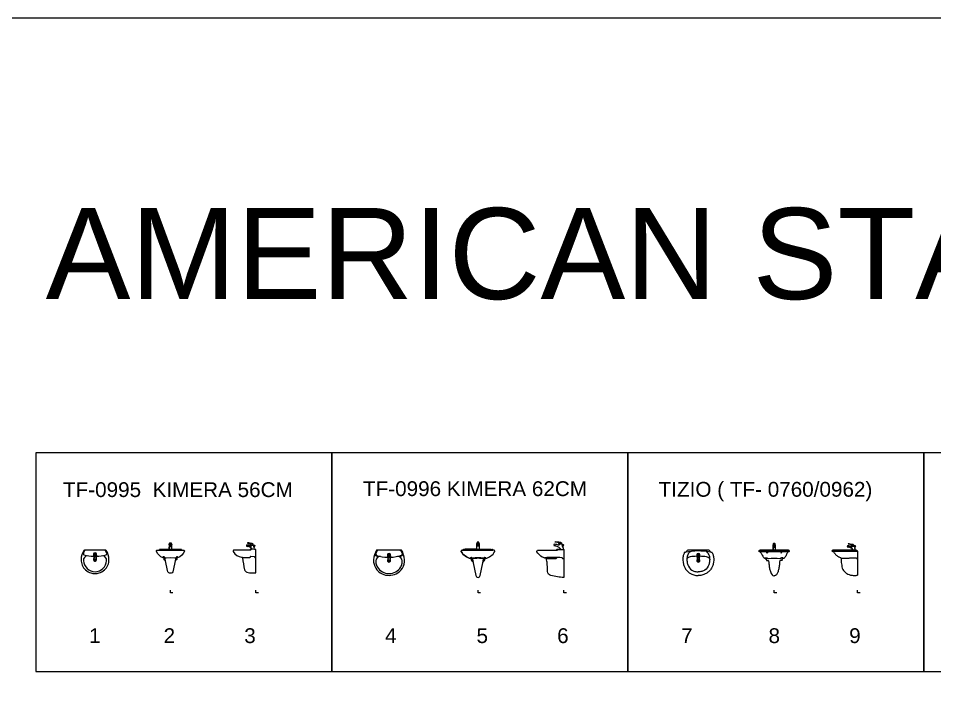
# Model space of a CAD drawing. Header units: inches. Extents: x 242965 to 445791, y 236206 to 423703.
# Drawn here: x 370881 to 388990, y 318741 to 331888 of the extents above; entities that cross this region are included whole.
import ezdxf

# ---------------------------------------------------------------- set-up
doc = ezdxf.new("R2010")
doc.units = ezdxf.units.IN
doc.header["$MEASUREMENT"] = 0
doc.layers.add('2', color=181, linetype='Continuous', lineweight=20)
doc.layers.add('e', color=96, linetype='Continuous', lineweight=5)
doc.layers.add('HATCH', color=8, linetype='Continuous')
doc.layers.add('wc', color=144, linetype='Continuous')
doc.styles.add('Vni-Helve', font='')
doc.styles.get('Vni-Helve').set_extended_font_data('VNI-Helve')

# ---------------------------------------------------------------- blocks, each defined once
blk = doc.blocks.new('1')
at = {"layer": 'HATCH'}
blk.add_lwpolyline([(0, -464), (0, -464, 0.073183), (81, -451), (81, -451, 0.106796), (187, -392), (187, -392, 0.220557), (275, -189, 0.132514), (222, -8), (222, -8), (211, 0), (0, 0), (-211, 0), (-222, -8, 0.132514), (-275, -189, 0.220557), (-187, -392, 0.106796), (-81, -451), (-81, -451, 0.073183)], format="xyb", close=True, dxfattribs=at)
at = {"layer": 'wc', "color": 7}
blk.add_lwpolyline([(0, -464), (0, -464, 0.073183), (81, -451), (81, -451, 0.106796), (187, -392), (187, -392, 0.220557), (275, -189, 0.132514), (222, -8), (222, -8), (211, 0), (0, 0), (-211, 0), (-222, -8, 0.132514), (-275, -189, 0.220557), (-187, -392, 0.106796), (-81, -451), (-81, -451, 0.073183)], format="xyb", close=True, dxfattribs=at)
for points in [[(-192, -4, 0.205194), (-208, -15), (-208, -15, 0.09486), (-231, -70), (-231, -70, 0.321316), (-219, -96), (-219, -96, 0.050737), (-26, -122)], [(-152, -110, 0.396389), (-229, -209, 0.390675), (0, -427), (0, -427, 0.390675), (229, -209), (229, -209, 0.396389), (152, -110)], [(27, -114), (30, -83), (30, -83, 0.413838), (0, -54), (0, -54, 0.413838), (-30, -83), (-30, -83), (-27, -114, -0.462811), (0, -83, -0.462811), (27, -114), (27, -114), (22, -147), (16, -189), (16, -189, -0.090943), (14, -195), (14, -195), (12, -207)], [(26, -122, 0.050572), (219, -96), (219, -96, 0.321316), (231, -70), (231, -70, 0.09486), (208, -15), (208, -15, 0.205194), (192, -4)], [(-14, -195, 0.245866), (0, -205), (0, -205, 0.245866), (14, -195)], [(12, -207), (11, -215), (11, -215, -0.409667), (0, -225), (0, -225, -0.409667), (-11, -215), (-11, -215), (-12, -207)]]:
    blk.add_lwpolyline(points, format="xyb", dxfattribs=at)
at = {"layer": 'wc'}
for points in [[(-20, -157, 0.607334), (-11, -214)], [(-27, -114), (-22, -147), (-16, -189), (-16, -189, 0.090943), (-14, -195), (-12, -207), (-12, -207, 0.146126), (-9, -213), (-9, -213, 0.230616), (0, -217), (0, -217, 0.389882), (12, -207)], [(-19, -169, 0.446805), (-12, -202)], [(11, -214, 0.565287), (21, -158)], [(13, -201, 0.380521), (19, -171)]]:
    blk.add_lwpolyline(points, format="xyb", dxfattribs=at)
blk.add_lwpolyline([(0, -91, -0.414214), (22, -112), (22, -112), (12, -186), (12, -186, -0.389882), (0, -196, -0.389882), (-12, -186), (-12, -186), (-22, -112), (-22, -112, -0.414214), (0, -91)], format="xyb", close=True, dxfattribs=at)
for points in [[(-39, -183), (-17, -183)], [(17, -183), (38, -183)]]:
    blk.add_lwpolyline(points, dxfattribs=at)
for centre, radius in [((0, -125), 19), ((0, -69), 14.3), ((0, -125), 12), ((0, -69), 8.9)]:
    blk.add_circle(centre, radius, dxfattribs=at)
blk = doc.blocks.new('2')
at = {"layer": 'HATCH'}
blk.add_lwpolyline([(232, 843), (259, 843), (259, 843, -0.461039), (276, 822), (276, 822, -0.231115), (142, 689), (142, 689, -0.316315), (132, 692), (132, 692, -0.112597), (124, 709), (124, 709, 0.151285), (114, 702, 0.127851), (111, 692), (111, 692), (110, 692), (94, 634), (57, 438), (57, 438, -0.175854), (32, 396), (32, 396, -0.173978), (0, 385), (0, 385, -0.173978), (-32, 396), (-32, 396, -0.175854), (-57, 438), (-57, 438), (-94, 634), (-95, 636), (-110, 692), (-110, 692), (-111, 692), (-111, 692, 0.127851), (-114, 702), (-114, 702, 0.151285), (-124, 709), (-124, 709, -0.112597), (-132, 692), (-132, 692, -0.316315), (-142, 689), (-142, 689, -0.231115), (-276, 822), (-276, 822, -0.461039), (-259, 843), (-232, 843), (0, 843)], format="xyb", close=True, dxfattribs=at)
at = {"layer": 'wc'}
for points in [[(-27, 948), (-18, 980), (-18, 980, -0.332909), (-9, 987), (-9, 987), (0, 987), (9, 987), (9, 987, -0.332909), (18, 980), (18, 980), (27, 948)], [(15, 920), (15, 922, 0.259522), (15, 924), (15, 924, 0.076064), (11, 925), (11, 925, 0.036376), (6, 926), (6, 926, 0.026507), (0, 926), (0, 926, 0.026507), (-6, 926, 0.036376), (-11, 925), (-11, 925, 0.076064), (-14, 924, 0.259522), (-15, 922), (-15, 922), (-15, 920)], [(-232, 843, -0.254083), (-229, 851), (-229, 851, 0.000132), (-218, 851), (-218, 851, 0.002771), (0, 851), (0, 851, 0.002771), (218, 851)], [(213, 856, 0.015001), (27, 857), (27, 857, 0.002226), (0, 857), (0, 857, 0.002226), (-27, 857), (-27, 857, 0.015001), (-213, 856), (-213, 856, 0.317439), (-218, 851)], [(218, 851, 0.317439), (213, 856)], [(218, 851, 0.000132), (229, 851), (229, 851, -0.254083), (232, 843)], [(-124, 709, 0.499226), (-151, 692)], [(-114, 702), (-128, 667), (-128, 667, 0.354808), (-123, 652), (-123, 652), (-95, 636)], [(114, 702), (128, 667), (128, 667, -0.354808), (123, 652)], [(151, 692, 0.499226), (124, 709)]]:
    blk.add_lwpolyline(points, format="xyb", dxfattribs=at)
for points in [[(27, 857), (27, 916), (27, 948), (-27, 948), (-27, 914), (-27, 857)], [(-110, 692), (-107, 690), (-94, 690), (-86, 692), (0, 694), (86, 692), (94, 690), (107, 690), (110, 692)], [(123, 652), (95, 636)], [(50, 0), (0, 0), (0, 50)]]:
    blk.add_lwpolyline(points, dxfattribs=at)
at = {"layer": 'wc', "color": 7}
for points in [[(-23, 878), (-19, 932), (-19, 932, -0.741267), (19, 932), (19, 932), (23, 878)], [(20, 921, 0.558066), (-19, 921)]]:
    blk.add_lwpolyline(points, format="xyb", dxfattribs=at)
at = {"layer": 'wc'}
for points in [[(15, 920, 0.259522), (15, 921), (15, 921, 0.076064), (11, 923), (11, 923, 0.036376), (6, 924), (6, 924, 0.026507), (0, 924), (0, 924, 0.026507), (-6, 924), (-6, 924, 0.036376), (-11, 923), (-11, 923, 0.076064), (-14, 921), (-14, 921, 0.259522), (-15, 920), (-15, 920, 0.259522), (-14, 919), (-14, 919, 0.076064), (-11, 917), (-11, 917, 0.036376), (-6, 916), (-6, 916, 0.026507), (0, 916), (0, 916, 0.026507), (6, 916, 0.036376), (11, 917), (11, 917, 0.076064), (15, 919), (15, 919, 0.259522)], [(6, 975, 0.305139), (-6, 975), (-6, 975), (-9, 954), (-9, 954, 0.15), (9, 954), (9, 954)]]:
    blk.add_lwpolyline(points, format="xyb", close=True, dxfattribs=at)
at = {"layer": 'wc', "color": 7}
blk.add_lwpolyline([(232, 843), (259, 843), (259, 843, -0.461039), (276, 822), (276, 822, -0.231115), (142, 689), (142, 689, -0.316315), (132, 692), (132, 692, -0.112597), (124, 709), (124, 709, 0.151285), (114, 702, 0.127851), (111, 692), (111, 692), (110, 692), (94, 634), (57, 438), (57, 438, -0.175854), (32, 396), (32, 396, -0.173978), (0, 385), (0, 385, -0.173978), (-32, 396), (-32, 396, -0.175854), (-57, 438), (-57, 438), (-94, 634), (-95, 636), (-110, 692), (-110, 692), (-111, 692), (-111, 692, 0.127851), (-114, 702), (-114, 702, 0.151285), (-124, 709), (-124, 709, -0.112597), (-132, 692), (-132, 692, -0.316315), (-142, 689), (-142, 689, -0.231115), (-276, 822), (-276, 822, -0.461039), (-259, 843), (-232, 843), (0, 843)], format="xyb", close=True, dxfattribs=at)
blk = doc.blocks.new('3')
at = {"layer": 'HATCH'}
blk.add_lwpolyline([(-85, 859, -0.280546), (-131, 843), (-131, 843), (-434, 843), (-434, 843, 0.479921), (-447, 815), (-447, 815, 0.269712), (-283, 706), (-283, 706, 0.29736), (-278, 704), (-278, 704, -0.4652), (-262, 693), (-262, 693, 0.046356), (-223, 455), (-223, 455, 0.252155), (-181, 409), (-181, 409, 0.091921), (-75, 394), (-75, 394), (0, 393), (0, 858), (-26, 858), (-85, 859), (-85, 859, 0.157311), (-102, 894), (-102, 894, 0.036365), (-128, 909), (-128, 909), (-164, 923), (-184, 930), (-184, 930), (-186, 924), (-166, 916), (-164, 923)], format="xyb", dxfattribs=at)
at = {"layer": 'wc', "color": 7}
for points in [[(-85, 859, -0.280546), (-131, 843), (-131, 843), (-434, 843), (-434, 843, 0.479921), (-447, 815), (-447, 815, 0.269712), (-283, 706), (-283, 706, 0.29736), (-278, 704), (-278, 704, -0.4652), (-262, 693), (-262, 693, 0.046356), (-223, 455), (-223, 455, 0.252155), (-181, 409), (-181, 409, 0.091921), (-75, 394), (-75, 394), (0, 393), (0, 858), (-26, 858), (-85, 859), (-85, 859, 0.157311), (-102, 894), (-102, 894, 0.036365), (-128, 909), (-128, 909), (-164, 923), (-184, 930), (-184, 930), (-186, 924), (-166, 916), (-164, 923)], [(-266, 700), (-119, 699), (-119, 699, 0.232524), (-106, 705), (-106, 705, -0.232187), (-97, 723), (-97, 723), (-37, 720), (-37, 720, -0.339775), (-27, 711), (-27, 711, 0.094347), (-23, 703), (-23, 703, 0.190507), (-18, 699), (-18, 699, 0.196519), (0, 703)]]:
    blk.add_lwpolyline(points, format="xyb", dxfattribs=at)
at = {"layer": 'wc'}
for points in [[(-179, 946, 0.322169), (-181, 945), (-181, 945), (-186, 932), (-186, 932, 0.428113), (-185, 931), (-185, 931), (-184, 930), (-184, 930, -0.08481), (-97, 893), (-97, 893, -0.158906), (-73, 868)], [(-98, 934, -0.178437), (-111, 932), (-111, 932, -0.022606), (-137, 938), (-137, 938, 0.051666), (-179, 946), (-179, 946), (-116, 927), (-116, 927, 0.087142), (-90, 924)], [(-48, 934), (-52, 948), (-50, 948), (-53, 958), (-61, 964), (-61, 964, 0.056287), (-77, 972), (-77, 972), (-78, 972), (-137, 985), (-157, 987), (-157, 987, 0.206002), (-167, 985)], [(-167, 985, 0.22948), (-164, 982), (-164, 982), (-115, 970), (-91, 963)], [(-26, 858), (-36, 895), (-40, 907), (-47, 934), (-98, 934), (-98, 934, 0.291043), (-96, 942), (-96, 942, -0.255828), (-96, 945), (-96, 945), (-85, 948), (-52, 948)], [(-85, 859), (-96, 859), (-96, 859, 0.342695), (-126, 845)]]:
    blk.add_lwpolyline(points, format="xyb", dxfattribs=at)
for points in [[(-96, 945), (-99, 944), (-104, 956), (-98, 965)], [(-30, 921), (-31, 921), (-37, 922), (-40, 907)], [(-37, 922), (-38, 922), (-37, 941), (-23, 938), (-30, 921)], [(-37, 941), (-34, 942), (-25, 940), (-23, 938)], [(-31, 921), (-36, 895)], [(50, 0), (0, 0), (0, 50)]]:
    blk.add_lwpolyline(points, dxfattribs=at)
blk = doc.blocks.new('4')
at = {"layer": 'HATCH'}
blk.add_lwpolyline([(306, -190), (306, -190, 0.131042), (246, 1), (0, 0), (-246, -1), (-246, -1, 0.131042), (-305, -193), (-305, -193, 0.299896), (-136, -469), (-136, -469, 0.111089), (2, -500), (2, -500, 0.111089), (140, -468, 0.299896)], format="xyb", close=True, dxfattribs=at)
at = {"layer": 'wc', "color": 7}
blk.add_lwpolyline([(306, -190), (306, -190, 0.131042), (246, 1), (0, 0), (-246, -1), (-246, -1, 0.131042), (-305, -193), (-305, -193, 0.299896), (-136, -469), (-136, -469, 0.111089), (2, -500), (2, -500, 0.111089), (140, -468, 0.299896)], format="xyb", close=True, dxfattribs=at)
for points in [[(215, 1), (235, -5), (260, -66), (260, -66, -0.368309), (249, -102)], [(-215, -1), (-234, -7), (-260, -69), (-260, -69, 0.368309), (-248, -105), (-248, -105, 0.066117), (-23, -141)], [(-174, -123, 0.336928), (-260, -213), (-260, -213, 0.071982), (-259, -260), (-259, -260, 0.101577), (-230, -334), (-230, -334, 0.267118), (2, -462)], [(28, -126), (31, -94, 0.413838), (1, -65), (1, -65, 0.413838), (-29, -95), (-29, -95), (-26, -126), (-26, -126, -0.462811), (1, -95), (1, -95, -0.462811), (28, -126), (28, -126), (23, -159), (18, -201), (18, -201, -0.090943), (16, -207), (16, -207), (14, -219)], [(26, -141, 0.065714), (249, -102)], [(262, -210, 0.336928), (175, -122)], [(-12, -207, 0.245866), (2, -217), (2, -217, 0.245866), (16, -207)], [(14, -219), (13, -227), (13, -227, -0.409667), (2, -237), (2, -237, -0.409667), (-9, -227), (-10, -219)], [(2, -462, 0.267118), (233, -332)], [(233, -332, 0.101577), (261, -258), (261, -258, 0.071982), (262, -210)]]:
    blk.add_lwpolyline(points, format="xyb", dxfattribs=at)
at = {"layer": 'wc'}
for points in [[(-208, -124), (-247, -117), (-247, -117, -0.306082), (-265, -101)], [(-17, -181, 3.144892), (20, -182)], [(-26, -126), (-21, -159), (-14, -201), (-14, -201, 0.090943), (-12, -207), (-12, -207), (-10, -219), (-10, -219, 0.146126), (-8, -225), (-8, -225, 0.230616), (2, -229), (2, -229, 0.389882), (14, -219)], [(209, -122), (248, -115), (248, -115, 0.306082), (266, -98)], [(-16, -193, 0.513629), (-9, -229)], [(13, -227, 0.439337), (19, -195)]]:
    blk.add_lwpolyline(points, format="xyb", dxfattribs=at)
blk.add_lwpolyline([(1, -103, -0.414214), (23, -124), (23, -124), (14, -198), (14, -198, -0.389882), (2, -208), (2, -208, -0.389882), (-10, -198), (-10, -198), (-21, -124), (-21, -124, -0.414214)], format="xyb", close=True, dxfattribs=at)
for points in [[(-38, -208), (-12, -208)], [(1, -246), (1, -237)], [(16, -208), (39, -208)]]:
    blk.add_lwpolyline(points, dxfattribs=at)
for centre, radius in [((1, -137), 19.1), ((1, -80), 14.3), ((1, -137), 12), ((1, -80), 8.93)]:
    blk.add_circle(centre, radius, dxfattribs=at)
blk = doc.blocks.new('5')
at = {"layer": 'HATCH'}
blk.add_lwpolyline([(148, 678, 0.200332), (332, 813), (332, 813, 0.599928), (306, 843), (306, 843), (293, 843), (0, 843), (-293, 843), (-306, 843), (-306, 843, 0.599928), (-332, 813), (-332, 813, 0.200332), (-148, 678), (-148, 678, 0.496201), (-126, 695, -0.096251), (-98, 603), (-98, 603, 0.006497), (-95, 591), (-95, 591), (-43, 343), (-43, 343, 0.336758), (0, 305), (0, 305, 0.336758), (43, 343), (43, 343), (95, 591), (95, 591, 0.005114), (97, 600), (97, 600, -0.091365), (126, 695, 0.496201), (148, 678)], format="xyb", close=True, dxfattribs=at)
blk.add_lwpolyline([(126, 695), (126, 695)], dxfattribs=at)
at = {"layer": 'wc'}
for points in [[(30, 959), (19, 995, 0.332909), (10, 1002), (10, 1002), (0, 1002), (-10, 1002), (-10, 1002, 0.332909), (-19, 995), (-19, 995), (-30, 959)], [(-16, 929, 0.259522), (-16, 928), (-16, 928, 0.076064), (-11, 926), (-11, 926, 0.036376), (-7, 925), (-7, 925, 0.026507), (0, 925), (0, 925, 0.026507), (7, 925), (7, 925, 0.036376), (12, 926), (12, 926, 0.076064), (16, 928), (16, 928, 0.259522), (17, 929)], [(107, 684, 0.033529), (0, 689), (0, 689, 0.033529), (-107, 684)]]:
    blk.add_lwpolyline(points, format="xyb", dxfattribs=at)
blk.add_lwpolyline([(-30, 959), (-30, 923), (-30, 861), (0, 861), (30, 861), (30, 925), (30, 959)], close=True, dxfattribs=at)
at = {"layer": 'wc', "color": 7}
for points in [[(-25, 884), (-20, 942), (-20, 942, -0.741267), (20, 942), (20, 942), (25, 884)], [(21, 930, 0.558066), (-21, 930)], [(-126, 695, -0.496201), (-148, 678), (-148, 678, -0.200332), (-332, 813), (-332, 813, -0.599928), (-306, 843), (-306, 843), (-293, 843), (0, 843), (293, 843)], [(12, 857), (-262, 857), (-280, 857), (-280, 857, 0.34449), (-293, 843)], [(155, 679, 0.475624), (126, 695), (126, 695, 0.496201), (148, 678), (148, 678, 0.200332), (332, 813), (332, 813, 0.599928), (306, 843), (306, 843), (293, 843, 0.34449), (280, 857)], [(-119, 691, 0.098264), (-126, 695), (-126, 695, 0.475624), (-155, 679)], [(97, 600, -0.102489), (129, 637), (129, 637, 0.401273), (133, 661), (133, 661), (119, 682), (119, 691), (119, 691, 0.180195), (113, 678), (113, 678), (105, 677), (105, 677, 0.012759), (0, 681), (0, 681, 0.012759), (-105, 677), (-105, 677), (-113, 678), (-113, 678, 0.180195), (-119, 691), (-119, 691), (-119, 682), (-133, 661), (-133, 661, 0.401273), (-129, 637), (-129, 637, -0.096279), (-98, 603)], [(-108, 677, 0.041946), (-98, 603), (-98, 603, 0.006497), (-95, 591), (-95, 591), (-43, 343), (-43, 343, 0.336758), (0, 305), (0, 305, 0.336758), (43, 343), (43, 343), (95, 591), (95, 591, 0.005114), (97, 600), (97, 600, 0.043137), (108, 677)], [(126, 695, 0.098264), (119, 691)]]:
    blk.add_lwpolyline(points, format="xyb", dxfattribs=at)
at = {"layer": 'wc'}
for points in [[(-16, 932), (-16, 929), (-16, 929, -0.259522), (-16, 931), (-16, 931, -0.076064), (-11, 932), (-11, 932, -0.036376), (-7, 933), (-7, 933, -0.026507), (0, 934, -0.026507), (7, 933), (7, 933, -0.036376), (12, 932), (12, 932, -0.076064), (16, 931), (16, 931, -0.259522), (17, 929), (17, 929), (17, 932), (17, 932, 0.259522), (16, 933), (16, 933, 0.076064), (12, 935), (12, 935, 0.036376), (7, 936), (7, 936, 0.026507), (0, 936), (0, 936, 0.026507), (-7, 936), (-7, 936, 0.036376), (-11, 935), (-11, 935, 0.076064), (-16, 933), (-16, 933, 0.259522)], [(10, 967, -0.15), (-10, 967), (-10, 967), (-6, 989), (-6, 989, -0.305139), (6, 989), (10, 967)]]:
    blk.add_lwpolyline(points, format="xyb", close=True, dxfattribs=at)
at = {"layer": 'wc', "color": 7}
for points in [[(-30, 861), (-254, 861), (-262, 857)], [(30, 861), (254, 861)], [(254, 861), (262, 857), (280, 857)]]:
    blk.add_lwpolyline(points, dxfattribs=at)
at = {"layer": 'wc'}
for points in [[(-12, 857), (262, 857)], [(50, 0), (0, 0), (0, 50)]]:
    blk.add_lwpolyline(points, dxfattribs=at)
blk = doc.blocks.new('6')
at = {"layer": 'HATCH'}
blk.add_lwpolyline([(-347, 678), (-347, 678, -0.235097), (-533, 810, -0.557768), (-513, 843), (-152, 843), (-152, 843, -0.280723), (-128, 857), (-65, 857), (-65, 857), (-65, 857), (-10, 857), (0, 857), (0, 301), (0, 301, -0.047252), (-257, 342), (-257, 342, -0.32597), (-322, 421, 0.000455), (-333, 605), (-333, 605, 0.080589), (-343, 648, -0.121126)], format="xyb", close=True, dxfattribs=at)
at = {"layer": 'wc', "color": 7}
for points in [[(-71, 973, 0.287762), (-89, 990), (-89, 990), (-175, 1006), (-175, 1006, -0.198955), (-163, 1010), (-163, 1010), (-106, 1006), (-106, 1006), (-69, 997), (-69, 997), (-69, 997, -0.06062), (-51, 989), (-51, 989), (-41, 975), (-44, 974), (-92, 961), (-92, 961, 0.151404), (-92, 956), (-92, 956, -0.291043), (-94, 947), (-94, 947, -0.178437), (-110, 944), (-110, 944, -0.022606), (-140, 951), (-140, 951, 0.051666), (-190, 960), (-190, 960, 0.322169), (-191, 959), (-191, 959), (-197, 944), (-197, 944, 0.428113), (-197, 942), (-197, 942), (-195, 942), (-171, 933), (-129, 917), (-129, 917, -0.036365), (-99, 899), (-99, 899, -0.144043), (-65, 857), (-65, 857), (-10, 857), (-10, 857), (0, 857), (0, 301), (0, 301, -0.047252), (-257, 342), (-257, 342, -0.32597), (-322, 421)], [(-322, 421, 0.000425), (-333, 605), (-333, 605, 0.080589), (-343, 648), (-343, 648, -0.121126), (-347, 678), (-347, 678, -0.235097), (-533, 810), (-533, 810, -0.557768), (-513, 843), (-513, 843), (-152, 843)], [(-65, 857), (-128, 857), (-128, 857, 0.280723), (-152, 843), (-152, 843), (-144, 843), (-144, 843, 0.136198), (-119, 850)]]:
    blk.add_lwpolyline(points, format="xyb", dxfattribs=at)
at = {"layer": 'wc'}
for points in [[(-195, 942), (-198, 934), (-174, 926), (-171, 933)], [(-106, 1006), (-106, 1008), (-99, 1008), (-74, 1002), (-69, 998), (-69, 997)], [(-41, 966), (-91, 952)], [(-28, 950), (-25, 953), (-15, 952), (-12, 949)], [(-25, 930), (-26, 930), (-28, 950), (-12, 949), (-17, 929)], [(-19, 929), (-22, 901), (-10, 857)], [(-134, 694), (-146, 682), (-159, 673), (-333, 673), (-347, 678)], [(50, 0), (0, 0), (0, 50)]]:
    blk.add_lwpolyline(points, dxfattribs=at)
for points in [[(-92, 961), (-96, 960), (-96, 960, 0.296886), (-118, 991), (-118, 991), (-171, 1002), (-171, 1002, -0.22948), (-176, 1006)], [(-3, 673), (-21, 673), (-21, 673, -0.275513), (-30, 679), (-30, 679), (-30, 684), (-30, 684, 0.394824), (-37, 692), (-37, 692, 0.035331), (-379, 693)]]:
    blk.add_lwpolyline(points, format="xyb", dxfattribs=at)
at = {"layer": 'wc', "color": 7}
for points in [[(-17, 929), (-19, 929), (-25, 930), (-27, 919), (-42, 971), (-44, 974)], [(-22, 901), (-27, 919)]]:
    blk.add_lwpolyline(points, dxfattribs=at)
blk = doc.blocks.new('7')
at = {"layer": 'HATCH'}
blk.add_lwpolyline([(277, -50, -0.295851), (226, -17), (226, -17, 0.34523), (205, 0), (205, 0), (-205, 0), (-205, 0, 0.34523), (-226, -17), (-226, -17, -0.296239), (-277, -50)], format="xyb", dxfattribs=at)
for points in [[(-277, -50), (-296, -108), (-305, -181), (-302, -230), (-285, -303), (-260, -359), (-213, -417), (-166, -455), (-110, -484), (-30, -502), (0, -505)], [(277, -50), (296, -108), (305, -181), (302, -230), (285, -303), (260, -359), (213, -417), (166, -455), (110, -484), (30, -502), (0, -505)]]:
    blk.add_spline(points, degree=3, dxfattribs=at)
at = {"layer": 'wc', "color": 7}
for points in [[(277, -50, -0.294042), (226, -17), (226, -17, 0.34523), (205, 0), (205, 0), (-205, 0), (-205, 0, 0.34523), (-226, -17), (-226, -17, -0.294042), (-277, -50)], [(28, -126, 0.462811), (1, -95), (1, -95, 0.462811), (-26, -126)], [(-12, -207, 0.245866), (2, -217), (2, -217, 0.245866), (16, -207)], [(14, -219), (13, -227), (13, -227, -0.409667), (2, -237), (2, -237, -0.409667), (-9, -227), (-9, -227), (-10, -219)]]:
    blk.add_lwpolyline(points, format="xyb", dxfattribs=at)
at = {"layer": 'wc'}
for points in [[(234, -39, 0.098464), (-253, -44)], [(-26, -123, 0.026693), (-162, -133), (-162, -133, 0.151629), (-225, -172)], [(-17, -181, 3.144892), (20, -182)], [(14, -219), (16, -207), (16, -207, 0.090943), (18, -201), (18, -201), (23, -159), (28, -126), (31, -94, 0.413838), (1, -65), (1, -65, 0.413838), (-29, -95), (-26, -126), (-21, -159), (-14, -201), (-14, -201, 0.090943), (-12, -207), (-12, -207), (-10, -219), (-10, -219, 0.146126), (-8, -225), (-8, -225, 0.230616), (2, -229), (2, -229, 0.389882), (14, -219)], [(162, -132, 0.026119), (29, -123)], [(225, -172, 0.150187), (162, -133)], [(-16, -193, 0.513629), (-9, -229)], [(13, -227, 0.439337), (19, -195)]]:
    blk.add_lwpolyline(points, format="xyb", dxfattribs=at)
blk.add_lwpolyline([(2, -208), (2, -208, 0.389882), (14, -198), (14, -198), (23, -124), (23, -124, 0.414214), (1, -103), (1, -103, 0.414214), (-21, -124), (-21, -124), (-10, -198, 0.389882)], format="xyb", close=True, dxfattribs=at)
for points in [[(-38, -208), (-12, -208)], [(1, -246), (1, -237)], [(16, -208), (39, -208)]]:
    blk.add_lwpolyline(points, dxfattribs=at)
for centre, radius in [((1, -137), 19.1), ((1, -80), 14.3), ((1, -137), 12), ((1, -80), 8.93)]:
    blk.add_circle(centre, radius, dxfattribs=at)
at = {"layer": 'wc', "color": 7}
for points in [[(-277, -50), (-296, -108), (-305, -181), (-302, -230), (-285, -303), (-260, -359), (-213, -417), (-166, -455), (-110, -484), (-30, -502), (0, -505)], [(277, -50), (296, -108), (305, -181), (302, -230), (285, -303), (260, -359), (213, -417), (166, -455), (110, -484), (30, -502), (0, -505)]]:
    blk.add_spline(points, degree=3, dxfattribs=at)
at = {"layer": 'wc'}
for points in [[(-159, -29), (-198, -74), (-223, -147), (-222, -223), (-209, -290), (-128, -395), (-70, -421), (-29, -427), (0, -427)], [(159, -29), (198, -74), (223, -147), (222, -223), (209, -290), (128, -395), (70, -421), (29, -427), (0, -427)]]:
    blk.add_spline(points, degree=3, dxfattribs=at)
blk = doc.blocks.new('8')
at = {"layer": 'HATCH'}
blk.add_lwpolyline([(288, 837), (288, 837, 0.328736), (278, 843), (0, 843), (-278, 843, 0.328736), (-288, 837), (-288, 837)], format="xyb", dxfattribs=at)
blk.add_lwpolyline([(-278, 843), (-278, 843)], close=True, dxfattribs=at)
for points in [[(-299, 819), (-304, 822), (-305, 826), (-304, 829), (-299, 832), (-292, 836), (-288, 837)], [(-299, 819), (-280, 808), (-259, 785), (-245, 759), (-227, 723), (-207, 698), (-164, 671), (-148, 670)], [(299, 819), (280, 808), (255, 786), (245, 759), (227, 723), (208, 698), (164, 671), (149, 670)], [(299, 819), (304, 822), (305, 826), (304, 829), (299, 832), (292, 836), (288, 837)], [(-148, 670), (-154, 666), (-157, 655), (-149, 641), (-135, 638), (-119, 636), (-111, 628), (-105, 598), (-102, 551), (-98, 512), (-90, 471), (-69, 404), (-43, 357), (-6, 333), (0, 332)], [(149, 670), (154, 666), (157, 655), (149, 641), (135, 638), (119, 636), (111, 628), (105, 598), (103, 551), (98, 512), (90, 471), (70, 404), (43, 357), (6, 333), (0, 332)]]:
    blk.add_spline(points, degree=3, dxfattribs=at)
at = {"layer": 'wc'}
for points in [[(0, 973), (-9, 973), (-9, 973, 0.332909), (-18, 967), (-18, 967), (-27, 934)], [(-15, 907, 0.259522), (-14, 905), (-14, 905, 0.076064), (-10, 904), (-10, 904, 0.036376), (-6, 903), (-6, 903, 0.026507), (0, 903), (0, 903, 0.026507), (6, 903), (6, 903, 0.036376), (11, 904), (11, 904, 0.076064), (15, 905), (15, 905, 0.259522), (15, 907)], [(-9, 941, 0.15), (9, 941)], [(6, 961, 0.305139), (-6, 961)], [(27, 934), (18, 967), (18, 967, 0.332909), (9, 973)], [(0, 843), (-278, 843), (-278, 843, 0.328736), (-288, 837), (-288, 837, 0.298662), (-282, 832), (-282, 832), (0, 832)], [(281, 832, 0.298662), (288, 837), (288, 837, 0.328736), (278, 843)], [(114, 671, 0.071053), (-114, 671)]]:
    blk.add_lwpolyline(points, format="xyb", dxfattribs=at)
at = {"layer": 'wc', "color": 7}
blk.add_lwpolyline([(28, 844), (28, 903), (28, 934), (-27, 934), (-27, 900), (-27, 844)], dxfattribs=at)
for points in [[(23, 865), (19, 919), (19, 919, 0.741267), (-19, 919), (-19, 919), (-23, 865)], [(20, 907, 0.558066), (-19, 907)], [(288, 837), (288, 837, 0.328736), (278, 843), (0, 843), (-278, 843, 0.328736), (-288, 837), (-288, 837)]]:
    blk.add_lwpolyline(points, format="xyb", dxfattribs=at)
at = {"layer": 'wc'}
blk.add_lwpolyline([(-6, 913, 0.036376), (-10, 912), (-10, 912, 0.076064), (-14, 910), (-14, 910, 0.259522), (-15, 909), (-15, 909), (-15, 907), (-15, 907, -0.259522), (-14, 908, -0.076064), (-10, 909), (-10, 909, -0.036376), (-6, 910), (-6, 910, -0.026507), (0, 910), (0, 910, -0.026507), (6, 910), (6, 910, -0.036376), (11, 909), (11, 909, -0.076064), (15, 908), (15, 908, -0.259522), (15, 907), (15, 909, 0.259522), (15, 910), (15, 910, 0.076064), (11, 912), (11, 912, 0.036376), (6, 913), (6, 913, 0.026507), (0, 913), (0, 913, 0.026507)], format="xyb", close=True, dxfattribs=at)
for points in [[(-6, 961), (-9, 941)], [(0, 973), (9, 973)], [(6, 961), (9, 941)], [(-299, 819), (299, 819)], [(278, 843), (0, 843)], [(282, 832), (0, 832)], [(50, 0), (0, 0), (0, 50)]]:
    blk.add_lwpolyline(points, dxfattribs=at)
at = {"layer": 'wc', "color": 7}
blk.add_lwpolyline([(-278, 843), (-278, 843)], close=True, dxfattribs=at)
at = {"layer": 'wc'}
for centre in [(-140, 794), (141, 794)]:
    blk.add_circle(centre, 7.99, dxfattribs=at)
at = {"layer": 'wc', "color": 7}
for points in [[(-299, 819), (-304, 822), (-305, 826), (-304, 829), (-299, 832), (-292, 836), (-288, 837)], [(-299, 819), (-280, 808), (-259, 785), (-245, 759), (-227, 723), (-207, 698), (-164, 671), (-148, 670)], [(299, 819), (280, 808), (255, 786), (245, 759), (227, 723), (208, 698), (164, 671), (149, 670)], [(299, 819), (304, 822), (305, 826), (304, 829), (299, 832), (292, 836), (288, 837)], [(-148, 670), (-154, 666), (-157, 655), (-149, 641), (-135, 638), (-119, 636), (-111, 628), (-105, 598), (-102, 551), (-98, 512), (-90, 471), (-69, 404), (-43, 357), (-6, 333), (0, 332)], [(149, 670), (154, 666), (157, 655), (149, 641), (135, 638), (119, 636), (111, 628), (105, 598), (103, 551), (98, 512), (90, 471), (70, 404), (43, 357), (6, 333), (0, 332)]]:
    blk.add_spline(points, degree=3, dxfattribs=at)
at = {"layer": 'wc'}
for points in [[(-299, 819), (-304, 822), (-305, 826), (-304, 829), (-299, 832), (-292, 836), (-288, 837)], [(-299, 819), (-280, 808), (-259, 785), (-245, 759), (-227, 723), (-207, 698), (-164, 671), (-148, 670)], [(299, 819), (280, 808), (255, 786), (245, 759), (227, 723), (208, 698), (164, 671), (149, 670)], [(299, 819), (304, 822), (305, 826), (304, 829), (299, 832), (292, 836), (288, 837)], [(-185, 680), (-172, 688), (-159, 691), (-130, 683), (-125, 678), (-114, 671)], [(-148, 670), (-154, 666), (-157, 655), (-149, 641), (-135, 638), (-119, 636), (-111, 628), (-105, 598), (-102, 551), (-98, 512), (-90, 471), (-69, 404), (-43, 357), (-6, 333), (0, 332)], [(149, 670), (154, 666), (157, 655), (149, 641), (135, 638), (119, 636), (111, 628), (105, 598), (103, 551), (98, 512), (90, 471), (70, 404), (43, 357), (6, 333), (0, 332)], [(185, 680), (172, 688), (159, 691), (130, 683), (125, 678), (114, 671)]]:
    blk.add_spline(points, degree=3, dxfattribs=at)
blk = doc.blocks.new('9')
at = {"layer": 'HATCH'}
blk.add_lwpolyline([(-492, 836), (-22, 836), (0, 822), (0, 346)], dxfattribs=at)
blk.add_spline([(-492, 836), (-497, 836), (-501, 835), (-505, 830), (-497, 822), (-487, 818), (-476, 810), (-459, 791), (-453, 782), (-433, 756), (-385, 718), (-369, 709), (-342, 698), (-328, 691), (-324, 685), (-321, 666), (-321, 627), (-307, 516), (-289, 462), (-259, 421), (-223, 390), (-193, 371), (-141, 351), (-67, 343), (-27, 344), (0, 346)], degree=3, dxfattribs=at)
at = {"layer": 'wc'}
for points in [[(-195, 931, 0.322169), (-196, 930), (-196, 930), (-202, 917), (-202, 917, 0.428113), (-201, 916), (-201, 916), (-199, 915), (-179, 908), (-143, 895), (-143, 895, -0.036365), (-118, 879), (-118, 879, -0.154182), (-100, 843), (-100, 843), (-42, 843), (-52, 880), (-47, 906), (-53, 907), (-55, 892), (-52, 880)], [(-89, 853, 0.158906), (-112, 878), (-112, 878, 0.08481), (-199, 915), (-199, 915), (-202, 909), (-182, 902), (-179, 908)], [(-183, 970, -0.206002), (-173, 972), (-173, 972), (-153, 970), (-93, 958), (-93, 958), (-93, 958, -0.056287), (-77, 949), (-77, 949), (-69, 944), (-66, 933), (-68, 933), (-101, 933), (-112, 930), (-112, 930, 0.255828), (-112, 928), (-112, 928, -0.291043), (-114, 919), (-114, 919, -0.178437), (-127, 917), (-127, 917, -0.022606), (-153, 923), (-153, 923, 0.051666), (-195, 931), (-195, 931), (-132, 912), (-132, 912, 0.087142), (-106, 909)], [(-183, 970, 0.22948), (-179, 967), (-179, 967), (-130, 956), (-107, 948)], [(-30, 841, 0.119774), (-45, 843), (-45, 843), (-480, 843)]]:
    blk.add_lwpolyline(points, format="xyb", dxfattribs=at)
for points in [[(-112, 930), (-115, 929), (-120, 942), (-114, 950)], [(-114, 919), (-63, 919), (-55, 892)], [(-63, 919), (-68, 933)], [(-53, 926), (-53, 908), (-53, 907)], [(-45, 906), (-47, 906)], [(-39, 923), (-45, 906)], [(-496, 822), (0, 822)], [(-492, 836), (-22, 836)], [(-1, 824), (-30, 841)], [(0, 822), (0, 346)], [(-322, 684), (-163, 684), (-150, 693), (-26, 693), (-17, 685), (-17, 679)], [(-17, 679), (0, 679)], [(50, 0), (0, 0), (0, 50)]]:
    blk.add_lwpolyline(points, dxfattribs=at)
blk.add_lwpolyline([(-50, 927), (-53, 926), (-39, 923), (-41, 925)], close=True, dxfattribs=at)
at = {"layer": 'wc', "color": 7}
blk.add_lwpolyline([(-492, 836), (-22, 836), (0, 822), (0, 346)], dxfattribs=at)
blk.add_spline([(-492, 836), (-497, 836), (-501, 835), (-505, 830), (-497, 822), (-487, 818), (-476, 810), (-459, 791), (-453, 782), (-433, 756), (-385, 718), (-369, 709), (-342, 698), (-328, 691), (-324, 685), (-321, 666), (-321, 627), (-307, 516), (-289, 462), (-259, 421), (-223, 390), (-193, 371), (-141, 351), (-67, 343), (-27, 344), (0, 346)], degree=3, dxfattribs=at)
at = {"layer": 'wc'}
for points in [[(-492, 836), (-497, 836), (-501, 835), (-505, 830), (-497, 822), (-487, 818), (-476, 810), (-459, 791), (-453, 782), (-433, 756), (-385, 718), (-369, 709), (-342, 698), (-328, 691), (-324, 685), (-321, 666), (-321, 627), (-307, 516), (-289, 462), (-259, 421), (-223, 390), (-193, 371), (-141, 351), (-67, 343), (-27, 344), (0, 346)], [(-480, 843), (-485, 842), (-492, 836)]]:
    blk.add_spline(points, degree=3, dxfattribs=at)

msp = doc.modelspace()

# ---------------------------------------------------------------- linework, layer by layer
at = {"layer": 'e'}
msp.add_lwpolyline([(294651.656, 253841.58), (409694.156, 253841.58), (409694.156, 331887.901), (294651.656, 331887.901)], close=True, dxfattribs=at)
at = {"layer": 'wc', "color": 3}
for points in [[(371225.816, 318983.417), (377076.078, 318983.417), (377076.078, 323302.768), (371225.816, 323302.768)], [(377076.078, 318983.417), (382926.341, 318983.417), (382926.341, 323302.768), (377076.078, 323302.768)], [(382926.341, 318983.417), (388776.604, 318983.417), (388776.604, 323302.768), (382926.341, 323302.768)], [(388776.604, 318983.417), (394626.866, 318983.417), (394626.866, 323302.768), (388776.604, 323302.768)]]:
    msp.add_lwpolyline(points, close=True, dxfattribs=at)

# ---------------------------------------------------------------- block references
at = {"layer": 'wc'}
for name, p in [('2', (373887.018, 320536.584)), ('3', (375576.435, 320536.584)), ('5', (379965.713, 320536.584)), ('6', (381663.705, 320536.584)), ('8', (385818.605, 320536.584)), ('9', (387464.721, 320536.584)), ('1', (372397.297, 321379.96)), ('4', (378206.601, 321379.96)), ('7', (384318.8, 321379.96))]:
    msp.add_blockref(name, p, dxfattribs=at)

# ---------------------------------------------------------------- texts
at = {"layer": '2', "color": 4, "style": 'Vni-Helve'}
for s, height, p in [('AMERICAN STANDARD', 1800, (371421.19, 326340.334)), ('TF-0995  KIMERA 56CM', 292.5, (371763.587, 322428.196)), ('TF-0996 KIMERA 62CM', 292.5, (377692.351, 322447.476)), ('TIZIO ( TF- 0760/0962)', 292.5, (383534.881, 322434.907)), ('1', 292.5, (372278.678, 319542.832)), ('2', 292.5, (373752.571, 319542.832)), ('3', 292.5, (375346.185, 319542.832)), ('4', 292.5, (378128.94, 319542.832)), ('5', 292.5, (379935.962, 319542.832)), ('6', 292.5, (381529.576, 319542.832)), ('7', 292.5, (383979.203, 319542.832)), ('8', 292.5, (385706.845, 319542.832)), ('9', 292.5, (387300.459, 319542.832))]:
    msp.add_text(s, height=height, dxfattribs=at).set_placement(p)

doc.saveas('drawing.dxf')
